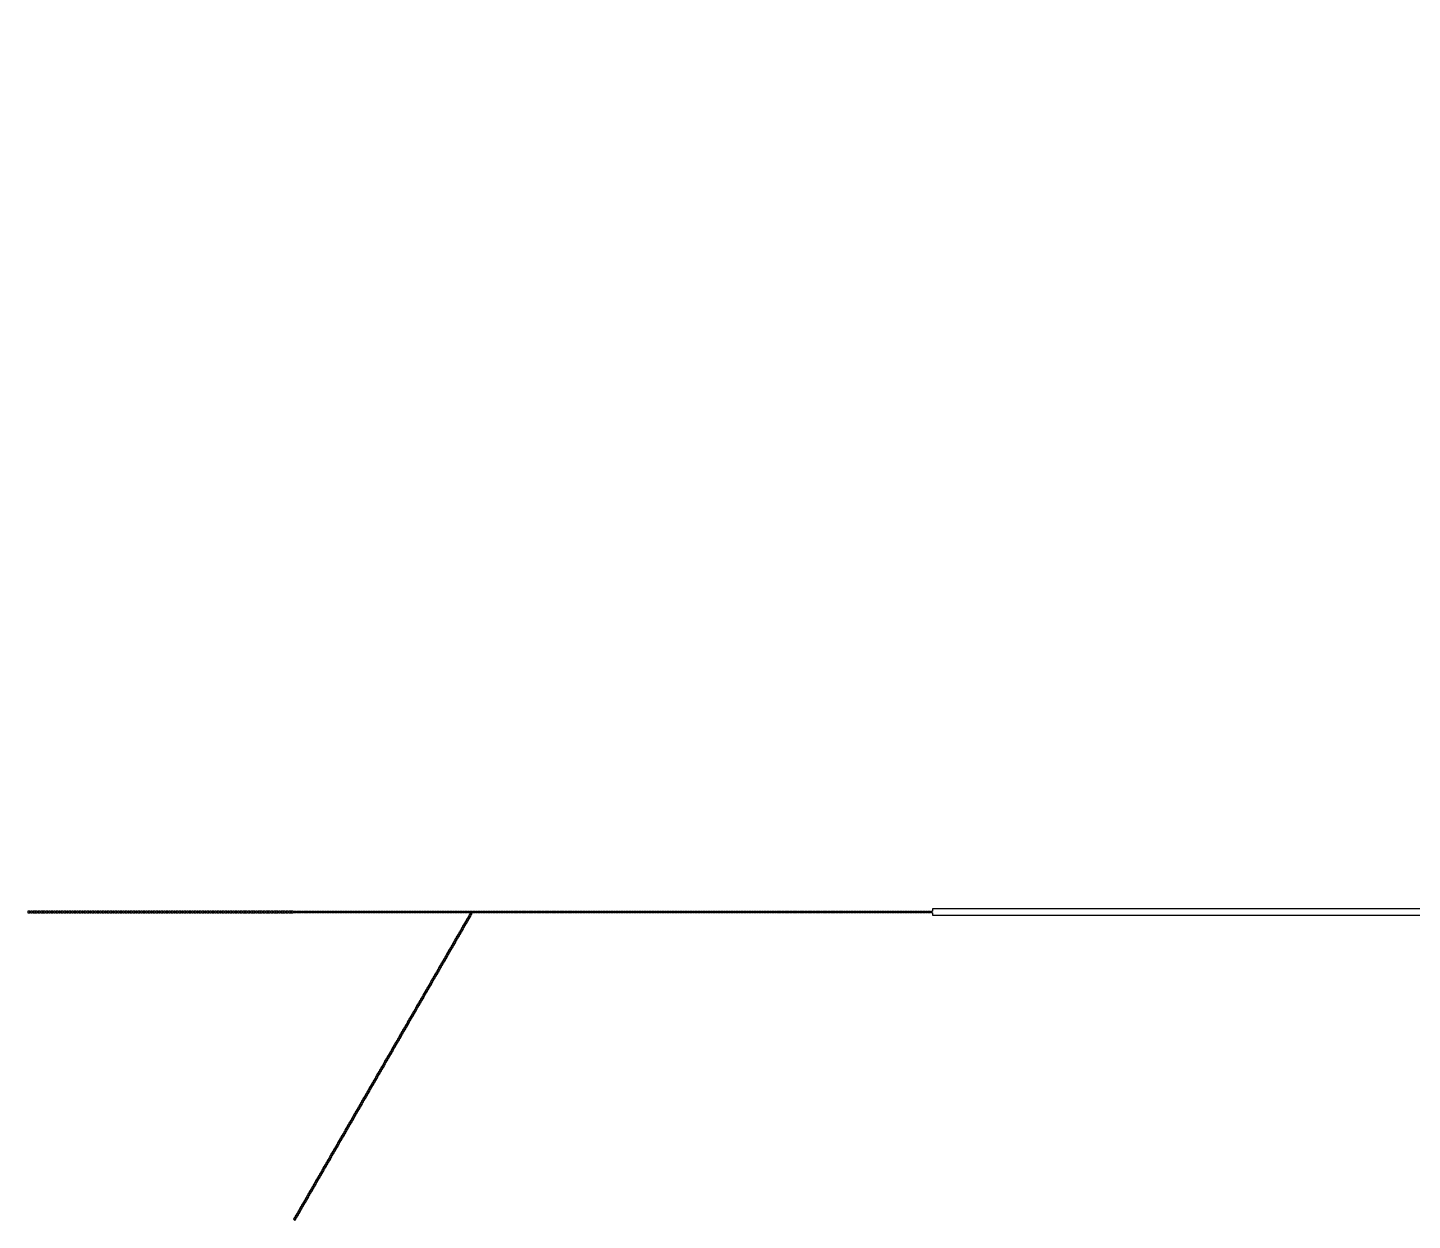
# Model space of a CAD drawing. Header units: inches. Extents: x 0 to 114300, y 0 to 114300.
# Drawn here: x 68172 to 70339, y 39666 to 41532 of the extents above; entities that cross this region are included whole.
import ezdxf

# ---------------------------------------------------------------- set-up
doc = ezdxf.new("R2010")
doc.units = ezdxf.units.IN
doc.header["$MEASUREMENT"] = 0

msp = doc.modelspace()

# ---------------------------------------------------------------- hatches: boundary and pattern name
h = msp.add_hatch()
h.set_pattern_fill('ANSI31', color=256, scale=100)
h.set_pattern_definition([(45, (-3636.992, -6350), (-8.8388348, 8.8388348), [])])
h.paths.add_polyline_path([(114300, 0), (0, 0), (0, 114300), (114300, 114300)])
edge = h.paths.add_edge_path(flags=16)
edge.add_arc((57150, 57150), 50800, 288.35844, 529.79531, ccw=False)
edge.add_line((73150, 8935.5), (41150, 8935.5))
edge.add_arc((57150, 57150), 50800, 190.20469, 251.64156, ccw=False)
edge.add_arc((57150, 57150), 50800, 169.79531, 190.20469, ccw=False)

# ---------------------------------------------------------------- linework, layer by layer
for p, q in [((68864.4, 40145.5), (68867, 40144)), ((68864.4, 40145.5), (68867.8, 40145.5)), ((68867, 40144), (68867.8, 40145.5))]:
    msp.add_line(p, q)
for points in [[(68175.9, 40146.5), (68175.9, 40149.5), (68172.9, 40149.5), (68172.9, 40146.5)], [(68179.9, 40146.5), (68179.9, 40149.5), (68176.9, 40149.5), (68176.9, 40146.5)], [(68183.9, 40146.5), (68183.9, 40149.5), (68180.9, 40149.5), (68180.9, 40146.5)], [(68187.9, 40146.5), (68187.9, 40149.5), (68184.9, 40149.5), (68184.9, 40146.5)], [(68191.9, 40146.5), (68191.9, 40149.5), (68188.9, 40149.5), (68188.9, 40146.5)], [(68195.9, 40146.5), (68195.9, 40149.5), (68192.9, 40149.5), (68192.9, 40146.5)], [(68199.9, 40146.5), (68199.9, 40149.5), (68196.9, 40149.5), (68196.9, 40146.5)], [(68203.9, 40146.5), (68203.9, 40149.5), (68200.9, 40149.5), (68200.9, 40146.5)], [(68207.9, 40146.5), (68207.9, 40149.5), (68204.9, 40149.5), (68204.9, 40146.5)], [(68211.9, 40146.5), (68211.9, 40149.5), (68208.9, 40149.5), (68208.9, 40146.5)], [(68215.9, 40146.5), (68215.9, 40149.5), (68212.9, 40149.5), (68212.9, 40146.5)], [(68219.9, 40146.5), (68219.9, 40149.5), (68216.9, 40149.5), (68216.9, 40146.5)], [(68223.9, 40146.5), (68223.9, 40149.5), (68220.9, 40149.5), (68220.9, 40146.5)], [(68227.9, 40146.5), (68227.9, 40149.5), (68224.9, 40149.5), (68224.9, 40146.5)], [(68231.9, 40146.5), (68231.9, 40149.5), (68228.9, 40149.5), (68228.9, 40146.5)], [(68235.9, 40146.5), (68235.9, 40149.5), (68232.9, 40149.5), (68232.9, 40146.5)], [(68239.9, 40146.5), (68239.9, 40149.5), (68236.9, 40149.5), (68236.9, 40146.5)], [(68243.9, 40146.5), (68243.9, 40149.5), (68240.9, 40149.5), (68240.9, 40146.5)], [(68247.9, 40146.5), (68247.9, 40149.5), (68244.9, 40149.5), (68244.9, 40146.5)], [(68251.9, 40146.5), (68251.9, 40149.5), (68248.9, 40149.5), (68248.9, 40146.5)], [(68255.9, 40146.5), (68255.9, 40149.5), (68252.9, 40149.5), (68252.9, 40146.5)], [(68259.9, 40146.5), (68259.9, 40149.5), (68256.9, 40149.5), (68256.9, 40146.5)], [(68263.9, 40146.5), (68263.9, 40149.5), (68260.9, 40149.5), (68260.9, 40146.5)], [(68267.9, 40146.5), (68267.9, 40149.5), (68264.9, 40149.5), (68264.9, 40146.5)], [(68271.9, 40146.5), (68271.9, 40149.5), (68268.9, 40149.5), (68268.9, 40146.5)], [(68275.9, 40146.5), (68275.9, 40149.5), (68272.9, 40149.5), (68272.9, 40146.5)], [(68279.9, 40146.5), (68279.9, 40149.5), (68276.9, 40149.5), (68276.9, 40146.5)], [(68283.9, 40146.5), (68283.9, 40149.5), (68280.9, 40149.5), (68280.9, 40146.5)], [(68287.9, 40146.5), (68287.9, 40149.5), (68284.9, 40149.5), (68284.9, 40146.5)], [(68291.9, 40146.5), (68291.9, 40149.5), (68288.9, 40149.5), (68288.9, 40146.5)], [(68295.9, 40146.5), (68295.9, 40149.5), (68292.9, 40149.5), (68292.9, 40146.5)], [(68299.9, 40146.5), (68299.9, 40149.5), (68296.9, 40149.5), (68296.9, 40146.5)], [(68303.9, 40146.5), (68303.9, 40149.5), (68300.9, 40149.5), (68300.9, 40146.5)], [(68307.9, 40146.5), (68307.9, 40149.5), (68304.9, 40149.5), (68304.9, 40146.5)], [(68311.9, 40146.5), (68311.9, 40149.5), (68308.9, 40149.5), (68308.9, 40146.5)], [(68315.9, 40146.5), (68315.9, 40149.5), (68312.9, 40149.5), (68312.9, 40146.5)], [(68319.9, 40146.5), (68319.9, 40149.5), (68316.9, 40149.5), (68316.9, 40146.5)], [(68323.9, 40146.5), (68323.9, 40149.5), (68320.9, 40149.5), (68320.9, 40146.5)], [(68327.9, 40146.5), (68327.9, 40149.5), (68324.9, 40149.5), (68324.9, 40146.5)], [(68331.9, 40146.5), (68331.9, 40149.5), (68328.9, 40149.5), (68328.9, 40146.5)], [(68335.9, 40146.5), (68335.9, 40149.5), (68332.9, 40149.5), (68332.9, 40146.5)], [(68339.9, 40146.5), (68339.9, 40149.5), (68336.9, 40149.5), (68336.9, 40146.5)], [(68343.9, 40146.5), (68343.9, 40149.5), (68340.9, 40149.5), (68340.9, 40146.5)], [(68347.9, 40146.5), (68347.9, 40149.5), (68344.9, 40149.5), (68344.9, 40146.5)], [(68351.9, 40146.5), (68351.9, 40149.5), (68348.9, 40149.5), (68348.9, 40146.5)], [(68355.9, 40146.5), (68355.9, 40149.5), (68352.9, 40149.5), (68352.9, 40146.5)], [(68359.9, 40146.5), (68359.9, 40149.5), (68356.9, 40149.5), (68356.9, 40146.5)], [(68363.9, 40146.5), (68363.9, 40149.5), (68360.9, 40149.5), (68360.9, 40146.5)], [(68367.9, 40146.5), (68367.9, 40149.5), (68364.9, 40149.5), (68364.9, 40146.5)], [(68371.9, 40146.5), (68371.9, 40149.5), (68368.9, 40149.5), (68368.9, 40146.5)], [(68375.9, 40146.5), (68375.9, 40149.5), (68372.9, 40149.5), (68372.9, 40146.5)], [(68379.9, 40146.5), (68379.9, 40149.5), (68376.9, 40149.5), (68376.9, 40146.5)], [(68383.9, 40146.5), (68383.9, 40149.5), (68380.9, 40149.5), (68380.9, 40146.5)], [(68387.9, 40146.5), (68387.9, 40149.5), (68384.9, 40149.5), (68384.9, 40146.5)], [(68391.9, 40146.5), (68391.9, 40149.5), (68388.9, 40149.5), (68388.9, 40146.5)], [(68395.9, 40146.5), (68395.9, 40149.5), (68392.9, 40149.5), (68392.9, 40146.5)], [(68399.9, 40146.5), (68399.9, 40149.5), (68396.9, 40149.5), (68396.9, 40146.5)], [(68403.9, 40146.5), (68403.9, 40149.5), (68400.9, 40149.5), (68400.9, 40146.5)], [(68407.9, 40146.5), (68407.9, 40149.5), (68404.9, 40149.5), (68404.9, 40146.5)], [(68411.9, 40146.5), (68411.9, 40149.5), (68408.9, 40149.5), (68408.9, 40146.5)], [(68415.9, 40146.5), (68415.9, 40149.5), (68412.9, 40149.5), (68412.9, 40146.5)], [(68419.9, 40146.5), (68419.9, 40149.5), (68416.9, 40149.5), (68416.9, 40146.5)], [(68423.9, 40146.5), (68423.9, 40149.5), (68420.9, 40149.5), (68420.9, 40146.5)], [(68427.9, 40146.5), (68427.9, 40149.5), (68424.9, 40149.5), (68424.9, 40146.5)], [(68431.9, 40146.5), (68431.9, 40149.5), (68428.9, 40149.5), (68428.9, 40146.5)], [(68435.9, 40146.5), (68435.9, 40149.5), (68432.9, 40149.5), (68432.9, 40146.5)], [(68439.9, 40146.5), (68439.9, 40149.5), (68436.9, 40149.5), (68436.9, 40146.5)], [(68443.9, 40146.5), (68443.9, 40149.5), (68440.9, 40149.5), (68440.9, 40146.5)], [(68447.9, 40146.5), (68447.9, 40149.5), (68444.9, 40149.5), (68444.9, 40146.5)], [(68451.9, 40146.5), (68451.9, 40149.5), (68448.9, 40149.5), (68448.9, 40146.5)], [(68455.9, 40146.5), (68455.9, 40149.5), (68452.9, 40149.5), (68452.9, 40146.5)], [(68459.9, 40146.5), (68459.9, 40149.5), (68456.9, 40149.5), (68456.9, 40146.5)], [(68463.9, 40146.5), (68463.9, 40149.5), (68460.9, 40149.5), (68460.9, 40146.5)], [(68467.9, 40146.5), (68467.9, 40149.5), (68464.9, 40149.5), (68464.9, 40146.5)], [(68471.9, 40146.5), (68471.9, 40149.5), (68468.9, 40149.5), (68468.9, 40146.5)], [(68475.9, 40146.5), (68475.9, 40149.5), (68472.9, 40149.5), (68472.9, 40146.5)], [(68479.9, 40146.5), (68479.9, 40149.5), (68476.9, 40149.5), (68476.9, 40146.5)], [(68483.9, 40146.5), (68483.9, 40149.5), (68480.9, 40149.5), (68480.9, 40146.5)], [(68487.9, 40146.5), (68487.9, 40149.5), (68484.9, 40149.5), (68484.9, 40146.5)], [(68491.9, 40146.5), (68491.9, 40149.5), (68488.9, 40149.5), (68488.9, 40146.5)], [(68495.9, 40146.5), (68495.9, 40149.5), (68492.9, 40149.5), (68492.9, 40146.5)], [(68499.9, 40146.5), (68499.9, 40149.5), (68496.9, 40149.5), (68496.9, 40146.5)], [(68503.9, 40146.5), (68503.9, 40149.5), (68500.9, 40149.5), (68500.9, 40146.5)], [(68507.9, 40146.5), (68507.9, 40149.5), (68504.9, 40149.5), (68504.9, 40146.5)], [(68511.9, 40146.5), (68511.9, 40149.5), (68508.9, 40149.5), (68508.9, 40146.5)], [(68515.9, 40146.5), (68515.9, 40149.5), (68512.9, 40149.5), (68512.9, 40146.5)], [(68519.9, 40146.5), (68519.9, 40149.5), (68516.9, 40149.5), (68516.9, 40146.5)], [(68523.9, 40146.5), (68523.9, 40149.5), (68520.9, 40149.5), (68520.9, 40146.5)], [(68527.9, 40146.5), (68527.9, 40149.5), (68524.9, 40149.5), (68524.9, 40146.5)], [(68531.9, 40146.5), (68531.9, 40149.5), (68528.9, 40149.5), (68528.9, 40146.5)], [(68535.9, 40146.5), (68535.9, 40149.5), (68532.9, 40149.5), (68532.9, 40146.5)], [(68539.9, 40146.5), (68539.9, 40149.5), (68536.9, 40149.5), (68536.9, 40146.5)], [(68543.9, 40146.5), (68543.9, 40149.5), (68540.9, 40149.5), (68540.9, 40146.5)], [(68547.9, 40146.5), (68547.9, 40149.5), (68544.9, 40149.5), (68544.9, 40146.5)], [(68551.9, 40146.5), (68551.9, 40149.5), (68548.9, 40149.5), (68548.9, 40146.5)], [(68555.9, 40146.5), (68555.9, 40149.5), (68552.9, 40149.5), (68552.9, 40146.5)], [(68559.9, 40146.5), (68559.9, 40149.5), (68556.9, 40149.5), (68556.9, 40146.5)], [(68563.9, 40146.5), (68563.9, 40149.5), (68560.9, 40149.5), (68560.9, 40146.5)], [(68567.9, 40146.5), (68567.9, 40149.5), (68564.9, 40149.5), (68564.9, 40146.5)], [(68571.9, 40146.5), (68571.9, 40149.5), (68568.9, 40149.5), (68568.9, 40146.5)], [(68575.9, 40146.5), (68575.9, 40149.5), (68572.9, 40149.5), (68572.9, 40146.5)], [(68579.9, 40146.5), (68579.9, 40149.5), (68576.9, 40149.5), (68576.9, 40146.5)], [(68583.9, 40146.5), (68583.9, 40149.5), (68580.9, 40149.5), (68580.9, 40146.5)], [(68587.9, 40146.5), (68587.9, 40149.5), (68584.9, 40149.5), (68584.9, 40146.5)], [(68588.9, 40146.5), (68588.9, 40149.5), (68591.9, 40149.5), (68591.9, 40146.5)], [(68592.9, 40146.5), (68592.9, 40149.5), (68595.9, 40149.5), (68595.9, 40146.5)], [(68596.9, 40146.5), (68596.9, 40149.5), (68599.9, 40149.5), (68599.9, 40146.5)], [(68600.9, 40146.5), (68600.9, 40149.5), (68603.9, 40149.5), (68603.9, 40146.5)], [(68604.9, 40146.5), (68604.9, 40149.5), (68607.9, 40149.5), (68607.9, 40146.5)], [(68608.9, 40146.5), (68608.9, 40149.5), (68611.9, 40149.5), (68611.9, 40146.5)], [(68612.9, 40146.5), (68612.9, 40149.5), (68615.9, 40149.5), (68615.9, 40146.5)], [(68616.9, 40146.5), (68616.9, 40149.5), (68619.9, 40149.5), (68619.9, 40146.5)], [(68620.9, 40146.5), (68620.9, 40149.5), (68623.9, 40149.5), (68623.9, 40146.5)], [(68624.9, 40146.5), (68624.9, 40149.5), (68627.9, 40149.5), (68627.9, 40146.5)], [(68628.9, 40146.5), (68628.9, 40149.5), (68631.9, 40149.5), (68631.9, 40146.5)], [(68632.9, 40146.5), (68632.9, 40149.5), (68635.9, 40149.5), (68635.9, 40146.5)], [(68636.9, 40146.5), (68636.9, 40149.5), (68639.9, 40149.5), (68639.9, 40146.5)], [(68640.9, 40146.5), (68640.9, 40149.5), (68643.9, 40149.5), (68643.9, 40146.5)], [(68644.9, 40146.5), (68644.9, 40149.5), (68647.9, 40149.5), (68647.9, 40146.5)], [(68648.9, 40146.5), (68648.9, 40149.5), (68651.9, 40149.5), (68651.9, 40146.5)], [(68652.9, 40146.5), (68652.9, 40149.5), (68655.9, 40149.5), (68655.9, 40146.5)], [(68656.9, 40146.5), (68656.9, 40149.5), (68659.9, 40149.5), (68659.9, 40146.5)], [(68660.9, 40146.5), (68660.9, 40149.5), (68663.9, 40149.5), (68663.9, 40146.5)], [(68664.9, 40146.5), (68664.9, 40149.5), (68667.9, 40149.5), (68667.9, 40146.5)], [(68668.9, 40146.5), (68668.9, 40149.5), (68671.9, 40149.5), (68671.9, 40146.5)], [(68672.9, 40146.5), (68672.9, 40149.5), (68675.9, 40149.5), (68675.9, 40146.5)], [(68676.9, 40146.5), (68676.9, 40149.5), (68679.9, 40149.5), (68679.9, 40146.5)], [(68680.9, 40146.5), (68680.9, 40149.5), (68683.9, 40149.5), (68683.9, 40146.5)], [(68684.9, 40146.5), (68684.9, 40149.5), (68687.9, 40149.5), (68687.9, 40146.5)], [(68688.9, 40146.5), (68688.9, 40149.5), (68691.9, 40149.5), (68691.9, 40146.5)], [(68692.9, 40146.5), (68692.9, 40149.5), (68695.9, 40149.5), (68695.9, 40146.5)], [(68696.9, 40146.5), (68696.9, 40149.5), (68699.9, 40149.5), (68699.9, 40146.5)], [(68700.9, 40146.5), (68700.9, 40149.5), (68703.9, 40149.5), (68703.9, 40146.5)], [(68704.9, 40146.5), (68704.9, 40149.5), (68707.9, 40149.5), (68707.9, 40146.5)], [(68708.9, 40146.5), (68708.9, 40149.5), (68711.9, 40149.5), (68711.9, 40146.5)], [(68712.9, 40146.5), (68712.9, 40149.5), (68715.9, 40149.5), (68715.9, 40146.5)], [(68716.9, 40146.5), (68716.9, 40149.5), (68719.9, 40149.5), (68719.9, 40146.5)], [(68720.9, 40146.5), (68720.9, 40149.5), (68723.9, 40149.5), (68723.9, 40146.5)], [(68724.9, 40146.5), (68724.9, 40149.5), (68727.9, 40149.5), (68727.9, 40146.5)], [(68728.9, 40146.5), (68728.9, 40149.5), (68731.9, 40149.5), (68731.9, 40146.5)], [(68732.9, 40146.5), (68732.9, 40149.5), (68735.9, 40149.5), (68735.9, 40146.5)], [(68736.9, 40146.5), (68736.9, 40149.5), (68739.9, 40149.5), (68739.9, 40146.5)], [(68740.9, 40146.5), (68740.9, 40149.5), (68743.9, 40149.5), (68743.9, 40146.5)], [(68744.9, 40146.5), (68744.9, 40149.5), (68747.9, 40149.5), (68747.9, 40146.5)], [(68748.9, 40146.5), (68748.9, 40149.5), (68751.9, 40149.5), (68751.9, 40146.5)], [(68752.9, 40146.5), (68752.9, 40149.5), (68755.9, 40149.5), (68755.9, 40146.5)], [(68756.9, 40146.5), (68756.9, 40149.5), (68759.9, 40149.5), (68759.9, 40146.5)], [(68760.9, 40146.5), (68760.9, 40149.5), (68763.9, 40149.5), (68763.9, 40146.5)], [(68764.9, 40146.5), (68764.9, 40149.5), (68767.9, 40149.5), (68767.9, 40146.5)], [(68768.9, 40146.5), (68768.9, 40149.5), (68771.9, 40149.5), (68771.9, 40146.5)], [(68772.9, 40146.5), (68772.9, 40149.5), (68775.9, 40149.5), (68775.9, 40146.5)], [(68776.9, 40146.5), (68776.9, 40149.5), (68779.9, 40149.5), (68779.9, 40146.5)], [(68780.9, 40146.5), (68780.9, 40149.5), (68783.9, 40149.5), (68783.9, 40146.5)], [(68784.9, 40146.5), (68784.9, 40149.5), (68787.9, 40149.5), (68787.9, 40146.5)], [(68788.9, 40146.5), (68788.9, 40149.5), (68791.9, 40149.5), (68791.9, 40146.5)], [(68792.9, 40146.5), (68792.9, 40149.5), (68795.9, 40149.5), (68795.9, 40146.5)], [(68796.9, 40146.5), (68796.9, 40149.5), (68799.9, 40149.5), (68799.9, 40146.5)], [(68800.9, 40146.5), (68800.9, 40149.5), (68803.9, 40149.5), (68803.9, 40146.5)], [(68804.9, 40146.5), (68804.9, 40149.5), (68807.9, 40149.5), (68807.9, 40146.5)], [(68808.9, 40146.5), (68808.9, 40149.5), (68811.9, 40149.5), (68811.9, 40146.5)], [(68812.9, 40146.5), (68812.9, 40149.5), (68815.9, 40149.5), (68815.9, 40146.5)], [(68816.9, 40146.5), (68816.9, 40149.5), (68819.9, 40149.5), (68819.9, 40146.5)], [(68820.9, 40146.5), (68820.9, 40149.5), (68823.9, 40149.5), (68823.9, 40146.5)], [(68824.9, 40146.5), (68824.9, 40149.5), (68827.9, 40149.5), (68827.9, 40146.5)], [(68828.9, 40146.5), (68828.9, 40149.5), (68831.9, 40149.5), (68831.9, 40146.5)], [(68832.9, 40146.5), (68832.9, 40149.5), (68835.9, 40149.5), (68835.9, 40146.5)], [(68836.9, 40146.5), (68836.9, 40149.5), (68839.9, 40149.5), (68839.9, 40146.5)], [(68840.9, 40146.5), (68840.9, 40149.5), (68843.9, 40149.5), (68843.9, 40146.5)], [(68844.9, 40146.5), (68844.9, 40149.5), (68847.9, 40149.5), (68847.9, 40146.5)], [(68848.9, 40146.5), (68848.9, 40149.5), (68851.9, 40149.5), (68851.9, 40146.5)], [(68852.9, 40146.5), (68852.9, 40149.5), (68855.9, 40149.5), (68855.9, 40146.5)], [(68856.9, 40146.5), (68856.9, 40149.5), (68859.9, 40149.5), (68859.9, 40146.5)], [(68860.9, 40146.5), (68860.9, 40149.5), (68863.9, 40149.5), (68863.9, 40146.5)], [(68862.4, 40142), (68865, 40140.5), (68866.5, 40143.1), (68863.9, 40144.6)], [(68864.9, 40146.5), (68864.9, 40149.5), (68867.9, 40149.5), (68867.9, 40146.5)], [(68868.9, 40146.5), (68868.9, 40149.5), (68871.9, 40149.5), (68871.9, 40146.5)], [(68872.9, 40146.5), (68872.9, 40149.5), (68875.9, 40149.5), (68875.9, 40146.5)], [(68876.9, 40146.5), (68876.9, 40149.5), (68879.9, 40149.5), (68879.9, 40146.5)], [(68880.9, 40146.5), (68880.9, 40149.5), (68883.9, 40149.5), (68883.9, 40146.5)], [(68884.9, 40146.5), (68884.9, 40149.5), (68887.9, 40149.5), (68887.9, 40146.5)], [(68888.9, 40146.5), (68888.9, 40149.5), (68891.9, 40149.5), (68891.9, 40146.5)], [(68892.9, 40146.5), (68892.9, 40149.5), (68895.9, 40149.5), (68895.9, 40146.5)], [(68896.9, 40146.5), (68896.9, 40149.5), (68899.9, 40149.5), (68899.9, 40146.5)], [(68900.9, 40146.5), (68900.9, 40149.5), (68903.9, 40149.5), (68903.9, 40146.5)], [(68904.9, 40146.5), (68904.9, 40149.5), (68907.9, 40149.5), (68907.9, 40146.5)], [(68908.9, 40146.5), (68908.9, 40149.5), (68911.9, 40149.5), (68911.9, 40146.5)], [(68912.9, 40146.5), (68912.9, 40149.5), (68915.9, 40149.5), (68915.9, 40146.5)], [(68916.9, 40146.5), (68916.9, 40149.5), (68919.9, 40149.5), (68919.9, 40146.5)], [(68920.9, 40146.5), (68920.9, 40149.5), (68923.9, 40149.5), (68923.9, 40146.5)], [(68924.9, 40146.5), (68924.9, 40149.5), (68927.9, 40149.5), (68927.9, 40146.5)], [(68928.9, 40146.5), (68928.9, 40149.5), (68931.9, 40149.5), (68931.9, 40146.5)], [(68932.9, 40146.5), (68932.9, 40149.5), (68935.9, 40149.5), (68935.9, 40146.5)], [(68936.9, 40146.5), (68936.9, 40149.5), (68939.9, 40149.5), (68939.9, 40146.5)], [(68940.9, 40146.5), (68940.9, 40149.5), (68943.9, 40149.5), (68943.9, 40146.5)], [(68944.9, 40146.5), (68944.9, 40149.5), (68947.9, 40149.5), (68947.9, 40146.5)], [(68948.9, 40146.5), (68948.9, 40149.5), (68951.9, 40149.5), (68951.9, 40146.5)], [(68952.9, 40146.5), (68952.9, 40149.5), (68955.9, 40149.5), (68955.9, 40146.5)], [(68956.9, 40146.5), (68956.9, 40149.5), (68959.9, 40149.5), (68959.9, 40146.5)], [(68960.9, 40146.5), (68960.9, 40149.5), (68963.9, 40149.5), (68963.9, 40146.5)], [(68964.9, 40146.5), (68964.9, 40149.5), (68967.9, 40149.5), (68967.9, 40146.5)], [(68968.9, 40146.5), (68968.9, 40149.5), (68971.9, 40149.5), (68971.9, 40146.5)], [(68972.9, 40146.5), (68972.9, 40149.5), (68975.9, 40149.5), (68975.9, 40146.5)], [(68976.9, 40146.5), (68976.9, 40149.5), (68979.9, 40149.5), (68979.9, 40146.5)], [(68980.9, 40146.5), (68980.9, 40149.5), (68983.9, 40149.5), (68983.9, 40146.5)], [(68984.9, 40146.5), (68984.9, 40149.5), (68987.9, 40149.5), (68987.9, 40146.5)], [(68988.9, 40146.5), (68988.9, 40149.5), (68991.9, 40149.5), (68991.9, 40146.5)], [(68992.9, 40146.5), (68992.9, 40149.5), (68995.9, 40149.5), (68995.9, 40146.5)], [(68996.9, 40146.5), (68996.9, 40149.5), (68999.9, 40149.5), (68999.9, 40146.5)], [(69000.9, 40146.5), (69000.9, 40149.5), (69003.9, 40149.5), (69003.9, 40146.5)], [(69004.9, 40146.5), (69004.9, 40149.5), (69007.9, 40149.5), (69007.9, 40146.5)], [(69008.9, 40146.5), (69008.9, 40149.5), (69011.9, 40149.5), (69011.9, 40146.5)], [(69012.9, 40146.5), (69012.9, 40149.5), (69015.9, 40149.5), (69015.9, 40146.5)], [(69016.9, 40146.5), (69016.9, 40149.5), (69019.9, 40149.5), (69019.9, 40146.5)], [(69020.9, 40146.5), (69020.9, 40149.5), (69023.9, 40149.5), (69023.9, 40146.5)], [(69024.9, 40146.5), (69024.9, 40149.5), (69027.9, 40149.5), (69027.9, 40146.5)], [(69028.9, 40146.5), (69028.9, 40149.5), (69031.9, 40149.5), (69031.9, 40146.5)], [(69032.9, 40146.5), (69032.9, 40149.5), (69035.9, 40149.5), (69035.9, 40146.5)], [(69036.9, 40146.5), (69036.9, 40149.5), (69039.9, 40149.5), (69039.9, 40146.5)], [(69040.9, 40146.5), (69040.9, 40149.5), (69043.9, 40149.5), (69043.9, 40146.5)], [(69044.9, 40146.5), (69044.9, 40149.5), (69047.9, 40149.5), (69047.9, 40146.5)], [(69048.9, 40146.5), (69048.9, 40149.5), (69051.9, 40149.5), (69051.9, 40146.5)], [(69052.9, 40146.5), (69052.9, 40149.5), (69055.9, 40149.5), (69055.9, 40146.5)], [(69056.9, 40146.5), (69056.9, 40149.5), (69059.9, 40149.5), (69059.9, 40146.5)], [(69060.9, 40146.5), (69060.9, 40149.5), (69063.9, 40149.5), (69063.9, 40146.5)], [(69064.9, 40146.5), (69064.9, 40149.5), (69067.9, 40149.5), (69067.9, 40146.5)], [(69068.9, 40146.5), (69068.9, 40149.5), (69071.9, 40149.5), (69071.9, 40146.5)], [(69072.9, 40146.5), (69072.9, 40149.5), (69075.9, 40149.5), (69075.9, 40146.5)], [(69076.9, 40146.5), (69076.9, 40149.5), (69079.9, 40149.5), (69079.9, 40146.5)], [(69080.9, 40146.5), (69080.9, 40149.5), (69083.9, 40149.5), (69083.9, 40146.5)], [(69084.9, 40146.5), (69084.9, 40149.5), (69087.9, 40149.5), (69087.9, 40146.5)], [(69088.9, 40146.5), (69088.9, 40149.5), (69091.9, 40149.5), (69091.9, 40146.5)], [(69092.9, 40146.5), (69092.9, 40149.5), (69095.9, 40149.5), (69095.9, 40146.5)], [(69096.9, 40146.5), (69096.9, 40149.5), (69099.9, 40149.5), (69099.9, 40146.5)], [(69100.9, 40146.5), (69100.9, 40149.5), (69103.9, 40149.5), (69103.9, 40146.5)], [(69104.9, 40146.5), (69104.9, 40149.5), (69107.9, 40149.5), (69107.9, 40146.5)], [(69108.9, 40146.5), (69108.9, 40149.5), (69111.9, 40149.5), (69111.9, 40146.5)], [(69112.9, 40146.5), (69112.9, 40149.5), (69115.9, 40149.5), (69115.9, 40146.5)], [(69116.9, 40146.5), (69116.9, 40149.5), (69119.9, 40149.5), (69119.9, 40146.5)], [(69120.9, 40146.5), (69120.9, 40149.5), (69123.9, 40149.5), (69123.9, 40146.5)], [(69124.9, 40146.5), (69124.9, 40149.5), (69127.9, 40149.5), (69127.9, 40146.5)], [(69128.9, 40146.5), (69128.9, 40149.5), (69131.9, 40149.5), (69131.9, 40146.5)], [(69132.9, 40146.5), (69132.9, 40149.5), (69135.9, 40149.5), (69135.9, 40146.5)], [(69136.9, 40146.5), (69136.9, 40149.5), (69139.9, 40149.5), (69139.9, 40146.5)], [(69140.9, 40146.5), (69140.9, 40149.5), (69143.9, 40149.5), (69143.9, 40146.5)], [(69144.9, 40146.5), (69144.9, 40149.5), (69147.9, 40149.5), (69147.9, 40146.5)], [(69148.9, 40146.5), (69148.9, 40149.5), (69151.9, 40149.5), (69151.9, 40146.5)], [(69152.9, 40146.5), (69152.9, 40149.5), (69155.9, 40149.5), (69155.9, 40146.5)], [(69156.9, 40146.5), (69156.9, 40149.5), (69159.9, 40149.5), (69159.9, 40146.5)], [(69160.9, 40146.5), (69160.9, 40149.5), (69163.9, 40149.5), (69163.9, 40146.5)], [(69164.9, 40146.5), (69164.9, 40149.5), (69167.9, 40149.5), (69167.9, 40146.5)], [(69168.9, 40146.5), (69168.9, 40149.5), (69171.9, 40149.5), (69171.9, 40146.5)], [(69172.9, 40146.5), (69172.9, 40149.5), (69175.9, 40149.5), (69175.9, 40146.5)], [(69176.9, 40146.5), (69176.9, 40149.5), (69179.9, 40149.5), (69179.9, 40146.5)], [(69180.9, 40146.5), (69180.9, 40149.5), (69183.9, 40149.5), (69183.9, 40146.5)], [(69184.9, 40146.5), (69184.9, 40149.5), (69187.9, 40149.5), (69187.9, 40146.5)], [(69188.9, 40146.5), (69188.9, 40149.5), (69191.9, 40149.5), (69191.9, 40146.5)], [(69192.9, 40146.5), (69192.9, 40149.5), (69195.9, 40149.5), (69195.9, 40146.5)], [(69196.9, 40146.5), (69196.9, 40149.5), (69199.9, 40149.5), (69199.9, 40146.5)], [(69200.9, 40146.5), (69200.9, 40149.5), (69203.9, 40149.5), (69203.9, 40146.5)], [(69204.9, 40146.5), (69204.9, 40149.5), (69207.9, 40149.5), (69207.9, 40146.5)], [(69208.9, 40146.5), (69208.9, 40149.5), (69211.9, 40149.5), (69211.9, 40146.5)], [(69212.9, 40146.5), (69212.9, 40149.5), (69215.9, 40149.5), (69215.9, 40146.5)], [(69216.9, 40146.5), (69216.9, 40149.5), (69219.9, 40149.5), (69219.9, 40146.5)], [(69220.9, 40146.5), (69220.9, 40149.5), (69223.9, 40149.5), (69223.9, 40146.5)], [(69224.9, 40146.5), (69224.9, 40149.5), (69227.9, 40149.5), (69227.9, 40146.5)], [(69228.9, 40146.5), (69228.9, 40149.5), (69231.9, 40149.5), (69231.9, 40146.5)], [(69232.9, 40146.5), (69232.9, 40149.5), (69235.9, 40149.5), (69235.9, 40146.5)], [(69236.9, 40146.5), (69236.9, 40149.5), (69239.9, 40149.5), (69239.9, 40146.5)], [(69240.9, 40146.5), (69240.9, 40149.5), (69243.9, 40149.5), (69243.9, 40146.5)], [(69244.9, 40146.5), (69244.9, 40149.5), (69247.9, 40149.5), (69247.9, 40146.5)], [(69248.9, 40146.5), (69248.9, 40149.5), (69251.9, 40149.5), (69251.9, 40146.5)], [(69252.9, 40146.5), (69252.9, 40149.5), (69255.9, 40149.5), (69255.9, 40146.5)], [(69256.9, 40146.5), (69256.9, 40149.5), (69259.9, 40149.5), (69259.9, 40146.5)], [(69260.9, 40146.5), (69260.9, 40149.5), (69263.9, 40149.5), (69263.9, 40146.5)], [(69264.9, 40146.5), (69264.9, 40149.5), (69267.9, 40149.5), (69267.9, 40146.5)], [(69268.9, 40146.5), (69268.9, 40149.5), (69271.9, 40149.5), (69271.9, 40146.5)], [(69272.9, 40146.5), (69272.9, 40149.5), (69275.9, 40149.5), (69275.9, 40146.5)], [(69276.9, 40146.5), (69276.9, 40149.5), (69279.9, 40149.5), (69279.9, 40146.5)], [(69280.9, 40146.5), (69280.9, 40149.5), (69283.9, 40149.5), (69283.9, 40146.5)], [(69284.9, 40146.5), (69284.9, 40149.5), (69287.9, 40149.5), (69287.9, 40146.5)], [(69288.9, 40146.5), (69288.9, 40149.5), (69291.9, 40149.5), (69291.9, 40146.5)], [(69292.9, 40146.5), (69292.9, 40149.5), (69295.9, 40149.5), (69295.9, 40146.5)], [(69296.9, 40146.5), (69296.9, 40149.5), (69299.9, 40149.5), (69299.9, 40146.5)], [(69300.9, 40146.5), (69300.9, 40149.5), (69303.9, 40149.5), (69303.9, 40146.5)], [(69304.9, 40146.5), (69304.9, 40149.5), (69307.9, 40149.5), (69307.9, 40146.5)], [(69308.9, 40146.5), (69308.9, 40149.5), (69311.9, 40149.5), (69311.9, 40146.5)], [(69312.9, 40146.5), (69312.9, 40149.5), (69315.9, 40149.5), (69315.9, 40146.5)], [(69316.9, 40146.5), (69316.9, 40149.5), (69319.9, 40149.5), (69319.9, 40146.5)], [(69320.9, 40146.5), (69320.9, 40149.5), (69323.9, 40149.5), (69323.9, 40146.5)], [(69324.9, 40146.5), (69324.9, 40149.5), (69327.9, 40149.5), (69327.9, 40146.5)], [(69328.9, 40146.5), (69328.9, 40149.5), (69331.9, 40149.5), (69331.9, 40146.5)], [(69332.9, 40146.5), (69332.9, 40149.5), (69335.9, 40149.5), (69335.9, 40146.5)], [(69336.9, 40146.5), (69336.9, 40149.5), (69339.9, 40149.5), (69339.9, 40146.5)], [(69340.9, 40146.5), (69340.9, 40149.5), (69343.9, 40149.5), (69343.9, 40146.5)], [(69344.9, 40146.5), (69344.9, 40149.5), (69347.9, 40149.5), (69347.9, 40146.5)], [(69348.9, 40146.5), (69348.9, 40149.5), (69351.9, 40149.5), (69351.9, 40146.5)], [(69352.9, 40146.5), (69352.9, 40149.5), (69355.9, 40149.5), (69355.9, 40146.5)], [(69356.9, 40146.5), (69356.9, 40149.5), (69359.9, 40149.5), (69359.9, 40146.5)], [(69360.9, 40146.5), (69360.9, 40149.5), (69363.9, 40149.5), (69363.9, 40146.5)], [(69364.9, 40146.5), (69364.9, 40149.5), (69367.9, 40149.5), (69367.9, 40146.5)], [(69368.9, 40146.5), (69368.9, 40149.5), (69371.9, 40149.5), (69371.9, 40146.5)], [(69372.9, 40146.5), (69372.9, 40149.5), (69375.9, 40149.5), (69375.9, 40146.5)], [(69376.9, 40146.5), (69376.9, 40149.5), (69379.9, 40149.5), (69379.9, 40146.5)], [(69380.9, 40146.5), (69380.9, 40149.5), (69383.9, 40149.5), (69383.9, 40146.5)], [(69384.9, 40146.5), (69384.9, 40149.5), (69387.9, 40149.5), (69387.9, 40146.5)], [(69388.9, 40146.5), (69388.9, 40149.5), (69391.9, 40149.5), (69391.9, 40146.5)], [(69392.9, 40146.5), (69392.9, 40149.5), (69395.9, 40149.5), (69395.9, 40146.5)], [(69396.9, 40146.5), (69396.9, 40149.5), (69399.9, 40149.5), (69399.9, 40146.5)], [(69400.9, 40146.5), (69400.9, 40149.5), (69403.9, 40149.5), (69403.9, 40146.5)], [(69404.9, 40146.5), (69404.9, 40149.5), (69407.9, 40149.5), (69407.9, 40146.5)], [(69408.9, 40146.5), (69408.9, 40149.5), (69411.9, 40149.5), (69411.9, 40146.5)], [(69412.9, 40146.5), (69412.9, 40149.5), (69415.9, 40149.5), (69415.9, 40146.5)], [(69416.9, 40146.5), (69416.9, 40149.5), (69419.9, 40149.5), (69419.9, 40146.5)], [(69420.9, 40146.5), (69420.9, 40149.5), (69423.9, 40149.5), (69423.9, 40146.5)], [(69424.9, 40146.5), (69424.9, 40149.5), (69427.9, 40149.5), (69427.9, 40146.5)], [(69428.9, 40146.5), (69428.9, 40149.5), (69431.9, 40149.5), (69431.9, 40146.5)], [(69432.9, 40146.5), (69432.9, 40149.5), (69435.9, 40149.5), (69435.9, 40146.5)], [(69436.9, 40146.5), (69436.9, 40149.5), (69439.9, 40149.5), (69439.9, 40146.5)], [(69440.9, 40146.5), (69440.9, 40149.5), (69443.9, 40149.5), (69443.9, 40146.5)], [(69444.9, 40146.5), (69444.9, 40149.5), (69447.9, 40149.5), (69447.9, 40146.5)], [(69448.9, 40146.5), (69448.9, 40149.5), (69451.9, 40149.5), (69451.9, 40146.5)], [(69452.9, 40146.5), (69452.9, 40149.5), (69455.9, 40149.5), (69455.9, 40146.5)], [(69456.9, 40146.5), (69456.9, 40149.5), (69459.9, 40149.5), (69459.9, 40146.5)], [(69460.9, 40146.5), (69460.9, 40149.5), (69463.9, 40149.5), (69463.9, 40146.5)], [(69464.9, 40146.5), (69464.9, 40149.5), (69467.9, 40149.5), (69467.9, 40146.5)], [(69468.9, 40146.5), (69468.9, 40149.5), (69471.9, 40149.5), (69471.9, 40146.5)], [(69472.9, 40146.5), (69472.9, 40149.5), (69475.9, 40149.5), (69475.9, 40146.5)], [(69476.9, 40146.5), (69476.9, 40149.5), (69479.9, 40149.5), (69479.9, 40146.5)], [(69480.9, 40146.5), (69480.9, 40149.5), (69483.9, 40149.5), (69483.9, 40146.5)], [(69484.9, 40146.5), (69484.9, 40149.5), (69487.9, 40149.5), (69487.9, 40146.5)], [(69488.9, 40146.5), (69488.9, 40149.5), (69491.9, 40149.5), (69491.9, 40146.5)], [(69492.9, 40146.5), (69492.9, 40149.5), (69495.9, 40149.5), (69495.9, 40146.5)], [(69496.9, 40146.5), (69496.9, 40149.5), (69499.9, 40149.5), (69499.9, 40146.5)], [(69500.9, 40146.5), (69500.9, 40149.5), (69503.9, 40149.5), (69503.9, 40146.5)], [(69504.9, 40146.5), (69504.9, 40149.5), (69507.9, 40149.5), (69507.9, 40146.5)], [(69508.9, 40146.5), (69508.9, 40149.5), (69511.9, 40149.5), (69511.9, 40146.5)], [(69512.9, 40146.5), (69512.9, 40149.5), (69515.9, 40149.5), (69515.9, 40146.5)], [(69516.9, 40146.5), (69516.9, 40149.5), (69519.9, 40149.5), (69519.9, 40146.5)], [(69520.9, 40146.5), (69520.9, 40149.5), (69523.9, 40149.5), (69523.9, 40146.5)], [(69524.9, 40146.5), (69524.9, 40149.5), (69527.9, 40149.5), (69527.9, 40146.5)], [(69528.9, 40146.5), (69528.9, 40149.5), (69531.9, 40149.5), (69531.9, 40146.5)], [(69532.9, 40146.5), (69532.9, 40149.5), (69535.9, 40149.5), (69535.9, 40146.5)], [(69536.9, 40146.5), (69536.9, 40149.5), (69539.9, 40149.5), (69539.9, 40146.5)], [(69540.9, 40146.5), (69540.9, 40149.5), (69543.9, 40149.5), (69543.9, 40146.5)], [(69544.9, 40146.5), (69544.9, 40149.5), (69547.9, 40149.5), (69547.9, 40146.5)], [(69548.9, 40146.5), (69548.9, 40149.5), (69551.9, 40149.5), (69551.9, 40146.5)], [(69552.9, 40146.5), (69552.9, 40149.5), (69555.9, 40149.5), (69555.9, 40146.5)], [(69556.9, 40146.5), (69556.9, 40149.5), (69559.9, 40149.5), (69559.9, 40146.5)], [(69560.9, 40146.5), (69560.9, 40149.5), (69563.9, 40149.5), (69563.9, 40146.5)], [(69564.9, 40146.5), (69564.9, 40149.5), (69567.9, 40149.5), (69567.9, 40146.5)], [(69568.9, 40146.5), (69568.9, 40149.5), (69571.9, 40149.5), (69571.9, 40146.5)], [(69572.9, 40146.5), (69572.9, 40149.5), (69575.9, 40149.5), (69575.9, 40146.5)], [(69576.9, 40146.5), (69576.9, 40149.5), (69579.9, 40149.5), (69579.9, 40146.5)], [(69580.9, 40146.5), (69580.9, 40149.5), (69583.9, 40149.5), (69583.9, 40146.5)], [(68848.4, 40117.8), (68851, 40116.3), (68852.5, 40118.9), (68849.9, 40120.4)], [(68850.4, 40121.2), (68853, 40119.7), (68854.5, 40122.3), (68851.9, 40123.8)], [(68852.4, 40124.7), (68855, 40123.2), (68856.5, 40125.8), (68853.9, 40127.3)], [(68854.4, 40128.2), (68857, 40126.7), (68858.5, 40129.3), (68855.9, 40130.8)], [(68856.4, 40131.6), (68859, 40130.1), (68860.5, 40132.7), (68857.9, 40134.2)], [(68858.4, 40135.1), (68861, 40133.6), (68862.5, 40136.2), (68859.9, 40137.7)], [(68860.4, 40138.6), (68863, 40137.1), (68864.5, 40139.7), (68861.9, 40141.2)], [(68836.4, 40097), (68839, 40095.5), (68840.5, 40098.1), (68837.9, 40099.6)], [(68838.4, 40100.4), (68841, 40098.9), (68842.5, 40101.5), (68839.9, 40103)], [(68840.4, 40103.9), (68843, 40102.4), (68844.5, 40105), (68841.9, 40106.5)], [(68842.4, 40107.4), (68845, 40105.9), (68846.5, 40108.5), (68843.9, 40110)], [(68844.4, 40110.8), (68847, 40109.3), (68848.5, 40111.9), (68845.9, 40113.4)], [(68846.4, 40114.3), (68849, 40112.8), (68850.5, 40115.4), (68847.9, 40116.9)], [(68824.4, 40076.2), (68827, 40074.7), (68828.5, 40077.3), (68825.9, 40078.8)], [(68826.4, 40079.7), (68829, 40078.2), (68830.5, 40080.8), (68827.9, 40082.3)], [(68828.4, 40083.1), (68831, 40081.6), (68832.5, 40084.2), (68829.9, 40085.7)], [(68830.4, 40086.6), (68833, 40085.1), (68834.5, 40087.7), (68831.9, 40089.2)], [(68832.4, 40090.1), (68835, 40088.6), (68836.5, 40091.2), (68833.9, 40092.7)], [(68834.4, 40093.5), (68837, 40092), (68838.5, 40094.6), (68835.9, 40096.1)], [(68812.4, 40055.4), (68815, 40053.9), (68816.5, 40056.5), (68813.9, 40058)], [(68814.4, 40058.9), (68817, 40057.4), (68818.5, 40060), (68815.9, 40061.5)], [(68816.4, 40062.3), (68819, 40060.8), (68820.5, 40063.4), (68817.9, 40064.9)], [(68818.4, 40065.8), (68821, 40064.3), (68822.5, 40066.9), (68819.9, 40068.4)], [(68820.4, 40069.3), (68823, 40067.8), (68824.5, 40070.4), (68821.9, 40071.9)], [(68822.4, 40072.7), (68825, 40071.2), (68826.5, 40073.8), (68823.9, 40075.3)], [(68798.4, 40031.2), (68801, 40029.7), (68802.5, 40032.3), (68799.9, 40033.8)], [(68800.4, 40034.6), (68803, 40033.1), (68804.5, 40035.7), (68801.9, 40037.2)], [(68802.4, 40038.1), (68805, 40036.6), (68806.5, 40039.2), (68803.9, 40040.7)], [(68804.4, 40041.6), (68807, 40040.1), (68808.5, 40042.7), (68805.9, 40044.2)], [(68806.4, 40045), (68809, 40043.5), (68810.5, 40046.1), (68807.9, 40047.6)], [(68808.4, 40048.5), (68811, 40047), (68812.5, 40049.6), (68809.9, 40051.1)], [(68810.4, 40052), (68813, 40050.5), (68814.5, 40053), (68811.9, 40054.5)], [(68786.4, 40010.4), (68789, 40008.9), (68790.5, 40011.5), (68787.9, 40013)], [(68788.4, 40013.8), (68791, 40012.3), (68792.5, 40014.9), (68789.9, 40016.4)], [(68790.4, 40017.3), (68793, 40015.8), (68794.5, 40018.4), (68791.9, 40019.9)], [(68792.4, 40020.8), (68795, 40019.3), (68796.5, 40021.9), (68793.9, 40023.4)], [(68794.4, 40024.2), (68797, 40022.7), (68798.5, 40025.3), (68795.9, 40026.8)], [(68796.4, 40027.7), (68799, 40026.2), (68800.5, 40028.8), (68797.9, 40030.3)], [(68774.4, 39989.6), (68777, 39988.1), (68778.5, 39990.7), (68775.9, 39992.2)], [(68776.4, 39993.1), (68779, 39991.6), (68780.5, 39994.2), (68777.9, 39995.7)], [(68778.4, 39996.5), (68781, 39995), (68782.5, 39997.6), (68779.9, 39999.1)], [(68780.4, 40000), (68783, 39998.5), (68784.5, 40001.1), (68781.9, 40002.6)], [(68782.4, 40003.5), (68785, 40002), (68786.5, 40004.6), (68783.9, 40006.1)], [(68784.4, 40006.9), (68787, 40005.4), (68788.5, 40008), (68785.9, 40009.5)], [(68762.4, 39968.8), (68765, 39967.3), (68766.5, 39969.9), (68763.9, 39971.4)], [(68764.4, 39972.3), (68767, 39970.8), (68768.5, 39973.4), (68765.9, 39974.9)], [(68766.4, 39975.7), (68769, 39974.2), (68770.5, 39976.8), (68767.9, 39978.3)], [(68768.4, 39979.2), (68771, 39977.7), (68772.5, 39980.3), (68769.9, 39981.8)], [(68770.4, 39982.7), (68773, 39981.2), (68774.5, 39983.8), (68771.9, 39985.3)], [(68772.4, 39986.1), (68775, 39984.6), (68776.5, 39987.2), (68773.9, 39988.7)], [(68748.4, 39944.6), (68751, 39943.1), (68752.5, 39945.7), (68749.9, 39947.2)], [(68750.4, 39948), (68753, 39946.5), (68754.5, 39949.1), (68751.9, 39950.6)], [(68752.4, 39951.5), (68755, 39950), (68756.5, 39952.6), (68753.9, 39954.1)], [(68754.4, 39955), (68757, 39953.5), (68758.5, 39956.1), (68755.9, 39957.6)], [(68756.4, 39958.4), (68759, 39956.9), (68760.5, 39959.5), (68757.9, 39961)], [(68758.4, 39961.9), (68761, 39960.4), (68762.5, 39963), (68759.9, 39964.5)], [(68760.4, 39965.3), (68763, 39963.8), (68764.5, 39966.4), (68761.9, 39967.9)], [(68736.4, 39923.8), (68739, 39922.3), (68740.5, 39924.9), (68737.9, 39926.4)], [(68738.4, 39927.2), (68741, 39925.7), (68742.5, 39928.3), (68739.9, 39929.8)], [(68740.4, 39930.7), (68743, 39929.2), (68744.5, 39931.8), (68741.9, 39933.3)], [(68742.4, 39934.2), (68745, 39932.7), (68746.5, 39935.3), (68743.9, 39936.8)], [(68744.4, 39937.6), (68747, 39936.1), (68748.5, 39938.7), (68745.9, 39940.2)], [(68746.4, 39941.1), (68749, 39939.6), (68750.5, 39942.2), (68747.9, 39943.7)], [(68724.4, 39903), (68727, 39901.5), (68728.5, 39904.1), (68725.9, 39905.6)], [(68726.4, 39906.5), (68729, 39905), (68730.5, 39907.6), (68727.9, 39909.1)], [(68728.4, 39909.9), (68731, 39908.4), (68732.5, 39911), (68729.9, 39912.5)], [(68730.4, 39913.4), (68733, 39911.9), (68734.5, 39914.5), (68731.9, 39916)], [(68732.4, 39916.9), (68735, 39915.4), (68736.5, 39917.9), (68733.9, 39919.4)], [(68734.4, 39920.3), (68737, 39918.8), (68738.5, 39921.4), (68735.9, 39922.9)], [(68712.4, 39882.2), (68715, 39880.7), (68716.5, 39883.3), (68713.9, 39884.8)], [(68714.4, 39885.7), (68717, 39884.2), (68718.5, 39886.8), (68715.9, 39888.3)], [(68716.4, 39889.1), (68719, 39887.6), (68720.5, 39890.2), (68717.9, 39891.7)], [(68718.4, 39892.6), (68721, 39891.1), (68722.5, 39893.7), (68719.9, 39895.2)], [(68720.4, 39896.1), (68723, 39894.6), (68724.5, 39897.2), (68721.9, 39898.7)], [(68722.4, 39899.5), (68725, 39898), (68726.5, 39900.6), (68723.9, 39902.1)], [(68698.4, 39858), (68701, 39856.5), (68702.5, 39859.1), (68699.9, 39860.6)], [(68700.4, 39861.4), (68703, 39859.9), (68704.5, 39862.5), (68701.9, 39864)], [(68702.4, 39864.9), (68705, 39863.4), (68706.5, 39866), (68703.9, 39867.5)], [(68704.4, 39868.4), (68707, 39866.9), (68708.5, 39869.5), (68705.9, 39871)], [(68706.4, 39871.8), (68709, 39870.3), (68710.5, 39872.9), (68707.9, 39874.4)], [(68708.4, 39875.3), (68711, 39873.8), (68712.5, 39876.4), (68709.9, 39877.9)], [(68710.4, 39878.7), (68713, 39877.2), (68714.5, 39879.8), (68711.9, 39881.3)], [(68686.4, 39837.2), (68689, 39835.7), (68690.5, 39838.3), (68687.9, 39839.8)], [(68688.4, 39840.6), (68691, 39839.1), (68692.5, 39841.7), (68689.9, 39843.2)], [(68690.4, 39844.1), (68693, 39842.6), (68694.5, 39845.2), (68691.9, 39846.7)], [(68692.4, 39847.6), (68695, 39846.1), (68696.5, 39848.7), (68693.9, 39850.2)], [(68694.4, 39851), (68697, 39849.5), (68698.5, 39852.1), (68695.9, 39853.6)], [(68696.4, 39854.5), (68699, 39853), (68700.5, 39855.6), (68697.9, 39857.1)], [(68674.4, 39816.4), (68677, 39814.9), (68678.5, 39817.5), (68675.9, 39819)], [(68676.4, 39819.9), (68679, 39818.4), (68680.5, 39821), (68677.9, 39822.5)], [(68678.4, 39823.3), (68681, 39821.8), (68682.5, 39824.4), (68679.9, 39825.9)], [(68680.4, 39826.8), (68683, 39825.3), (68684.5, 39827.9), (68681.9, 39829.4)], [(68682.4, 39830.2), (68685, 39828.7), (68686.5, 39831.3), (68683.9, 39832.8)], [(68684.4, 39833.7), (68687, 39832.2), (68688.5, 39834.8), (68685.9, 39836.3)], [(68662.4, 39795.6), (68665, 39794.1), (68666.5, 39796.7), (68663.9, 39798.2)], [(68664.4, 39799.1), (68667, 39797.6), (68668.5, 39800.2), (68665.9, 39801.7)], [(68666.4, 39802.5), (68669, 39801), (68670.5, 39803.6), (68667.9, 39805.1)], [(68668.4, 39806), (68671, 39804.5), (68672.5, 39807.1), (68669.9, 39808.6)], [(68670.4, 39809.5), (68673, 39808), (68674.5, 39810.6), (68671.9, 39812.1)], [(68672.4, 39812.9), (68675, 39811.4), (68676.5, 39814), (68673.9, 39815.5)], [(68648.4, 39771.4), (68651, 39769.9), (68652.5, 39772.5), (68649.9, 39774)], [(68650.4, 39774.8), (68653, 39773.3), (68654.5, 39775.9), (68651.9, 39777.4)], [(68652.4, 39778.3), (68655, 39776.8), (68656.5, 39779.4), (68653.9, 39780.9)], [(68654.4, 39781.8), (68657, 39780.3), (68658.5, 39782.8), (68655.9, 39784.3)], [(68656.4, 39785.2), (68659, 39783.7), (68660.5, 39786.3), (68657.9, 39787.8)], [(68658.4, 39788.7), (68661, 39787.2), (68662.5, 39789.8), (68659.9, 39791.3)], [(68660.4, 39792.1), (68663, 39790.6), (68664.5, 39793.2), (68661.9, 39794.7)], [(68636.4, 39750.6), (68639, 39749.1), (68640.5, 39751.7), (68637.9, 39753.2)], [(68638.4, 39754), (68641, 39752.5), (68642.5, 39755.1), (68639.9, 39756.6)], [(68640.4, 39757.5), (68643, 39756), (68644.5, 39758.6), (68641.9, 39760.1)], [(68642.4, 39761), (68645, 39759.5), (68646.5, 39762.1), (68643.9, 39763.6)], [(68644.4, 39764.4), (68647, 39762.9), (68648.5, 39765.5), (68645.9, 39767)], [(68646.4, 39767.9), (68649, 39766.4), (68650.5, 39769), (68647.9, 39770.5)], [(68624.4, 39729.8), (68627, 39728.3), (68628.5, 39730.9), (68625.9, 39732.4)], [(68626.4, 39733.3), (68629, 39731.8), (68630.5, 39734.4), (68627.9, 39735.9)], [(68628.4, 39736.7), (68631, 39735.2), (68632.5, 39737.8), (68629.9, 39739.3)], [(68630.4, 39740.2), (68633, 39738.7), (68634.5, 39741.3), (68631.9, 39742.8)], [(68632.4, 39743.6), (68635, 39742.1), (68636.5, 39744.7), (68633.9, 39746.2)], [(68634.4, 39747.1), (68637, 39745.6), (68638.5, 39748.2), (68635.9, 39749.7)], [(68612.4, 39709), (68615, 39707.5), (68616.5, 39710.1), (68613.9, 39711.6)], [(68614.4, 39712.5), (68617, 39711), (68618.5, 39713.6), (68615.9, 39715.1)], [(68616.4, 39715.9), (68619, 39714.4), (68620.5, 39717), (68617.9, 39718.5)], [(68618.4, 39719.4), (68621, 39717.9), (68622.5, 39720.5), (68619.9, 39722)], [(68620.4, 39722.9), (68623, 39721.4), (68624.5, 39724), (68621.9, 39725.5)], [(68622.4, 39726.3), (68625, 39724.8), (68626.5, 39727.4), (68623.9, 39728.9)], [(68598.4, 39684.8), (68601, 39683.3), (68602.5, 39685.9), (68599.9, 39687.4)], [(68600.4, 39688.2), (68603, 39686.7), (68604.5, 39689.3), (68601.9, 39690.8)], [(68602.4, 39691.7), (68605, 39690.2), (68606.5, 39692.8), (68603.9, 39694.3)], [(68604.4, 39695.1), (68607, 39693.6), (68608.5, 39696.2), (68605.9, 39697.7)], [(68606.4, 39698.6), (68609, 39697.1), (68610.5, 39699.7), (68607.9, 39701.2)], [(68608.4, 39702.1), (68611, 39700.6), (68612.5, 39703.2), (68609.9, 39704.7)], [(68610.4, 39705.5), (68613, 39704), (68614.5, 39706.6), (68611.9, 39708.1)], [(68588.4, 39667.4), (68591, 39665.9), (68592.5, 39668.5), (68589.9, 39670)], [(68590.4, 39670.9), (68593, 39669.4), (68594.5, 39672), (68591.9, 39673.5)], [(68592.4, 39674.4), (68595, 39672.9), (68596.5, 39675.5), (68593.9, 39677)], [(68594.4, 39677.8), (68597, 39676.3), (68598.5, 39678.9), (68595.9, 39680.4)], [(68596.4, 39681.3), (68599, 39679.8), (68600.5, 39682.4), (68597.9, 39683.9)]]:
    msp.add_lwpolyline(points, close=True)
for points in [[(69587.9, 40146.5), (69584.9, 40146.5), (69584.9, 40149.5), (69587.9, 40149.5)], [(71093.7, 40153), (69587.9, 40153), (69587.9, 40149.5)], [(69587.9, 40146.5), (69587.9, 40143), (71087.9, 40143)]]:
    msp.add_lwpolyline(points)

doc.saveas('drawing.dxf')
